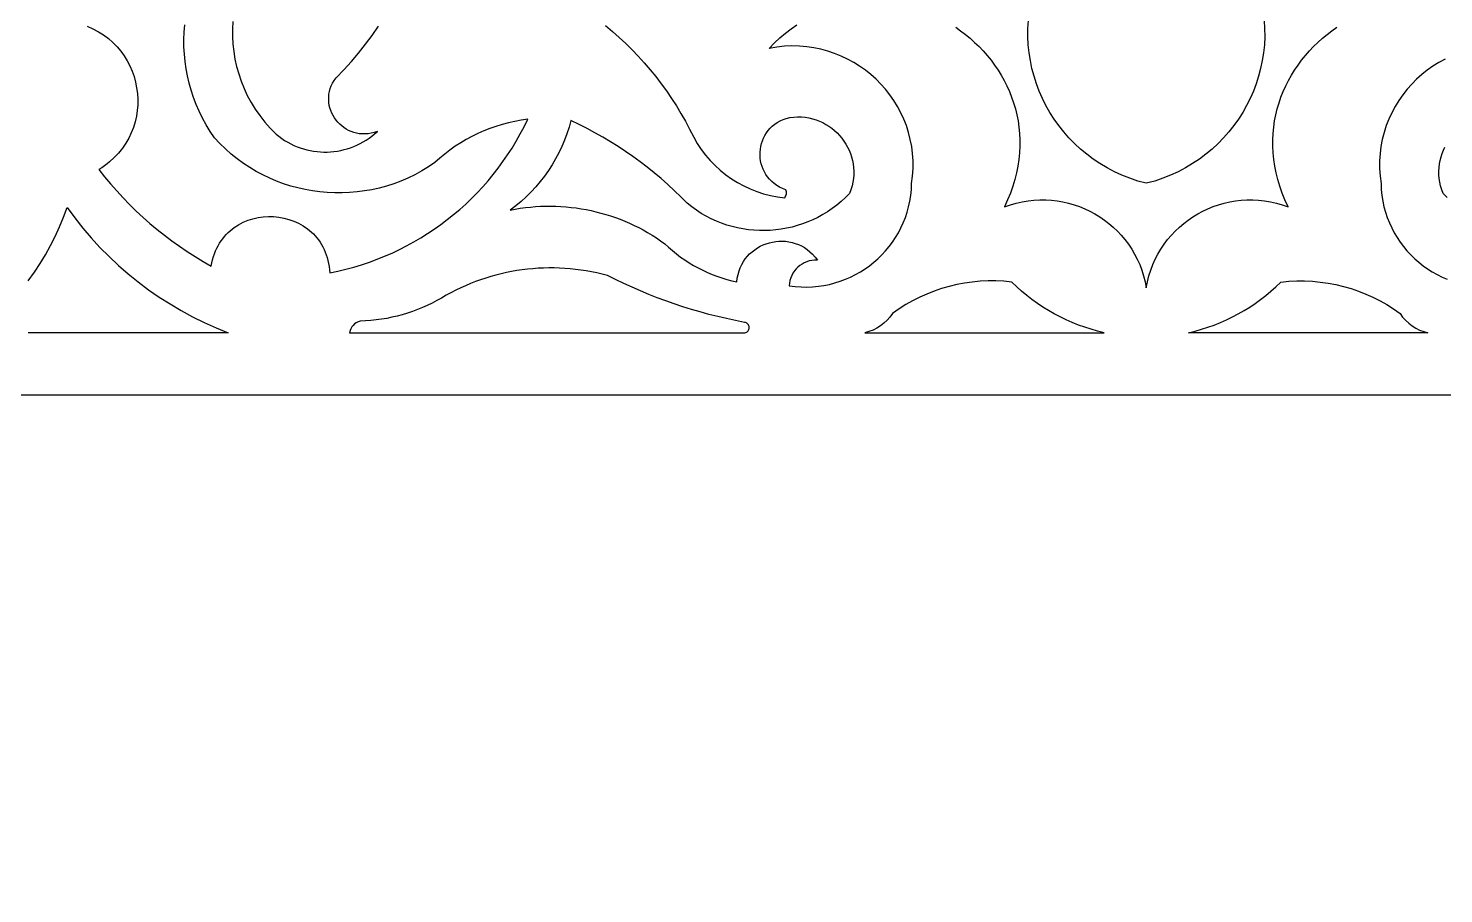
# Model space of a CAD drawing. Extents: x -350 to 350, y -250 to 250.
# Drawn here: x 3.4 to 94.1, y 74 to 129.5 of the extents above; entities that cross this region are included whole.
import ezdxf

# ---------------------------------------------------------------- set-up
doc = ezdxf.new("R2010")
doc.units = 0
doc.layers.add('BITMAP_LAYER', color=18, linetype='CONTINUOUS')
doc.layers.add('LAYER_2', color=174, linetype='CONTINUOUS')

msp = doc.modelspace()

# ---------------------------------------------------------------- linework, layer by layer
at = {"layer": 'BITMAP_LAYER'}
for points in [[(7.144, 129.652), (7.518, 129.488), (7.871, 129.3), (8.201, 129.089), (8.51, 128.856), (8.796, 128.604), (9.059, 128.333), (9.3, 128.046), (9.517, 127.744), (9.71, 127.429), (9.88, 127.101), (10.026, 126.763), (10.148, 126.417), (10.245, 126.063), (10.317, 125.703), (10.365, 125.34), (10.386, 124.974), (10.383, 124.607), (10.353, 124.24), (10.298, 123.876), (10.216, 123.516), (10.108, 123.161), (9.972, 122.813), (9.81, 122.473), (9.62, 122.143), (9.403, 121.825), (9.157, 121.52), (8.884, 121.23), (8.582, 120.957), (8.42, 120.826), (8.252, 120.701), (8.075, 120.58), (7.892, 120.464), (8.263, 119.994), (8.646, 119.535), (9.04, 119.086), (9.445, 118.647), (9.861, 118.219), (10.288, 117.802), (10.725, 117.396), (11.172, 117.002), (11.63, 116.619), (12.098, 116.248), (12.575, 115.888), (13.061, 115.541), (13.557, 115.206), (14.061, 114.883), (14.575, 114.573), (15.097, 114.276), (15.136, 114.483), (15.183, 114.683), (15.239, 114.876), (15.302, 115.061), (15.373, 115.24), (15.452, 115.412), (15.537, 115.576), (15.628, 115.733), (15.727, 115.884), (15.831, 116.027), (15.941, 116.164), (16.056, 116.293), (16.177, 116.416), (16.303, 116.531), (16.433, 116.64), (16.568, 116.742), (16.85, 116.924), (17.146, 117.08), (17.454, 117.208), (17.772, 117.309), (18.097, 117.383), (18.428, 117.43), (18.761, 117.45), (19.095, 117.444), (19.427, 117.411), (19.756, 117.352), (20.078, 117.266), (20.392, 117.155), (20.696, 117.018), (20.987, 116.854), (21.262, 116.665), (21.52, 116.451), (21.642, 116.334), (21.759, 116.211), (21.87, 116.081), (21.975, 115.946), (22.074, 115.804), (22.168, 115.655), (22.254, 115.501), (22.333, 115.34), (22.406, 115.173), (22.471, 115), (22.528, 114.82), (22.577, 114.634), (22.618, 114.443), (22.65, 114.245), (22.674, 114.041), (22.688, 113.831), (23.208, 113.94), (23.723, 114.064), (24.232, 114.203), (24.735, 114.356), (25.233, 114.523), (25.723, 114.705), (26.208, 114.9), (26.685, 115.11), (27.155, 115.332), (27.618, 115.568), (28.073, 115.817), (28.52, 116.078), (28.958, 116.352), (29.389, 116.639), (29.81, 116.938), (30.223, 117.249), (30.626, 117.571), (31.019, 117.905), (31.403, 118.251), (31.777, 118.607), (32.14, 118.975), (32.492, 119.353), (32.834, 119.742), (33.165, 120.141), (33.484, 120.551), (33.791, 120.97), (34.086, 121.399), (34.369, 121.837), (34.64, 122.285), (34.898, 122.742), (35.142, 123.207), (35.374, 123.682), (34.958, 123.623), (34.545, 123.548), (34.137, 123.456), (33.734, 123.349), (33.336, 123.227), (32.944, 123.089), (32.558, 122.936), (32.178, 122.768), (31.805, 122.585), (31.44, 122.388), (31.083, 122.176), (30.734, 121.95), (30.394, 121.71), (30.063, 121.457), (29.742, 121.19), (29.431, 120.91), (29.01, 120.629), (28.581, 120.37), (28.144, 120.133), (27.699, 119.918), (27.248, 119.725), (26.791, 119.554), (26.328, 119.405), (25.861, 119.277), (25.391, 119.171), (24.917, 119.087), (24.442, 119.024), (23.965, 118.982), (23.487, 118.961), (23.01, 118.962), (22.533, 118.984), (22.058, 119.026), (21.586, 119.09), (21.116, 119.174), (20.651, 119.279), (20.19, 119.405), (19.734, 119.551), (19.285, 119.718), (18.842, 119.905), (18.408, 120.113), (17.981, 120.341), (17.564, 120.588), (17.157, 120.856), (16.76, 121.144), (16.375, 121.452), (16.002, 121.779), (15.643, 122.127), (15.296, 122.494), (15.02, 122.907), (14.765, 123.329), (14.532, 123.758), (14.319, 124.195), (14.128, 124.638), (13.958, 125.086), (13.808, 125.54), (13.68, 125.997), (13.573, 126.459), (13.486, 126.923), (13.42, 127.389), (13.375, 127.857), (13.35, 128.326), (13.346, 128.794), (13.362, 129.263), (13.398, 129.729)], [(16.49, 129.962), (16.464, 129.477), (16.463, 128.992), (16.488, 128.506), (16.54, 128.022), (16.618, 127.541), (16.723, 127.063), (16.854, 126.59), (17.012, 126.123), (17.196, 125.663), (17.408, 125.211), (17.646, 124.768), (17.912, 124.336), (18.205, 123.916), (18.525, 123.508), (18.872, 123.115), (19.247, 122.736), (19.427, 122.591), (19.611, 122.456), (19.801, 122.33), (19.995, 122.215), (20.192, 122.109), (20.393, 122.013), (20.598, 121.926), (20.805, 121.85), (21.015, 121.783), (21.228, 121.725), (21.442, 121.678), (21.657, 121.64), (21.874, 121.612), (22.091, 121.594), (22.309, 121.585), (22.527, 121.586), (22.745, 121.597), (22.962, 121.617), (23.178, 121.647), (23.393, 121.687), (23.606, 121.736), (23.817, 121.795), (24.026, 121.863), (24.232, 121.941), (24.435, 122.029), (24.634, 122.126), (24.83, 122.233), (25.022, 122.349), (25.209, 122.475), (25.391, 122.61), (25.568, 122.755), (25.74, 122.91), (25.541, 122.84), (25.344, 122.789), (25.149, 122.756), (24.957, 122.741), (24.769, 122.741), (24.585, 122.758), (24.406, 122.79), (24.232, 122.836), (24.064, 122.895), (23.902, 122.968), (23.748, 123.053), (23.6, 123.149), (23.461, 123.256), (23.33, 123.372), (23.209, 123.498), (23.097, 123.633), (22.996, 123.775), (22.905, 123.925), (22.826, 124.08), (22.759, 124.242), (22.705, 124.408), (22.663, 124.578), (22.636, 124.752), (22.622, 124.929), (22.623, 125.107), (22.64, 125.287), (22.672, 125.467), (22.721, 125.647), (22.787, 125.826), (22.871, 126.003), (22.972, 126.178), (23.093, 126.35), (23.594, 126.861), (24.076, 127.388), (24.539, 127.931), (24.982, 128.49), (25.405, 129.064), (25.808, 129.653)], [(40.362, 129.688), (40.804, 129.317), (41.235, 128.935), (41.655, 128.541), (42.064, 128.137), (42.461, 127.722), (42.846, 127.297), (43.22, 126.862), (43.581, 126.417), (43.93, 125.962), (44.266, 125.498), (44.59, 125.025), (44.901, 124.543), (45.198, 124.053), (45.483, 123.554), (45.753, 123.048), (46.01, 122.533), (46.241, 122.133), (46.494, 121.75), (46.769, 121.386), (47.065, 121.041), (47.381, 120.716), (47.715, 120.411), (48.067, 120.128), (48.435, 119.867), (48.819, 119.628), (49.217, 119.412), (49.628, 119.221), (50.051, 119.055), (50.485, 118.914), (50.93, 118.799), (51.383, 118.712), (51.844, 118.652), (51.882, 118.709), (51.913, 118.77), (51.935, 118.834), (51.95, 118.899), (51.956, 118.966), (51.954, 119.034), (51.943, 119.101), (51.924, 119.167), (51.712, 119.247), (51.516, 119.341), (51.333, 119.447), (51.166, 119.566), (51.013, 119.696), (50.874, 119.836), (50.75, 119.985), (50.64, 120.142), (50.544, 120.307), (50.462, 120.477), (50.395, 120.653), (50.342, 120.832), (50.302, 121.015), (50.277, 121.201), (50.266, 121.387), (50.269, 121.574), (50.285, 121.76), (50.316, 121.944), (50.36, 122.126), (50.418, 122.304), (50.489, 122.477), (50.574, 122.645), (50.673, 122.806), (50.785, 122.96), (50.911, 123.105), (51.05, 123.241), (51.203, 123.366), (51.368, 123.48), (51.547, 123.581), (51.74, 123.669), (51.945, 123.742), (52.163, 123.8), (52.419, 123.828), (52.671, 123.839), (52.919, 123.832), (53.161, 123.809), (53.398, 123.77), (53.629, 123.716), (53.854, 123.647), (54.071, 123.564), (54.282, 123.468), (54.484, 123.359), (54.678, 123.238), (54.864, 123.105), (55.04, 122.961), (55.206, 122.806), (55.363, 122.642), (55.508, 122.469), (55.643, 122.286), (55.765, 122.096), (55.876, 121.899), (55.974, 121.694), (56.059, 121.484), (56.131, 121.268), (56.188, 121.046), (56.232, 120.821), (56.26, 120.591), (56.273, 120.359), (56.269, 120.124), (56.25, 119.886), (56.214, 119.648), (56.16, 119.408), (56.089, 119.168), (55.999, 118.929), (55.736, 118.664), (55.463, 118.414), (55.18, 118.179), (54.889, 117.96), (54.589, 117.757), (54.282, 117.569), (53.968, 117.397), (53.647, 117.241), (53.32, 117.1), (52.989, 116.975), (52.652, 116.866), (52.312, 116.773), (51.968, 116.696), (51.621, 116.634), (51.273, 116.589), (50.922, 116.56), (50.571, 116.546), (50.219, 116.549), (49.867, 116.568), (49.517, 116.603), (49.167, 116.654), (48.82, 116.721), (48.475, 116.805), (48.134, 116.905), (47.796, 117.021), (47.463, 117.154), (47.135, 117.303), (46.812, 117.468), (46.496, 117.65), (46.187, 117.849), (45.885, 118.064), (45.591, 118.296), (45.187, 118.706), (44.775, 119.106), (44.353, 119.497), (43.922, 119.877), (43.483, 120.247), (43.036, 120.607), (42.581, 120.956), (42.117, 121.295), (41.646, 121.623), (41.167, 121.94), (40.68, 122.245), (40.186, 122.54), (39.686, 122.824), (39.178, 123.096), (38.664, 123.356), (38.143, 123.605), (38.025, 123.175), (37.889, 122.753), (37.734, 122.338), (37.562, 121.931), (37.373, 121.533), (37.166, 121.144), (36.943, 120.764), (36.704, 120.394), (36.449, 120.035), (36.178, 119.687), (35.892, 119.351), (35.592, 119.027), (35.276, 118.716), (34.947, 118.417), (34.604, 118.133), (34.247, 117.862), (34.572, 117.924), (34.898, 117.977), (35.224, 118.022), (35.551, 118.057), (35.878, 118.085), (36.204, 118.103), (36.531, 118.113), (36.857, 118.115), (37.183, 118.109), (37.508, 118.093), (37.832, 118.07), (38.155, 118.038), (38.477, 117.998), (38.798, 117.95), (39.117, 117.893), (39.435, 117.828), (39.751, 117.756), (40.065, 117.675), (40.376, 117.586), (40.686, 117.488), (40.993, 117.383), (41.297, 117.27), (41.599, 117.149), (41.898, 117.02), (42.193, 116.884), (42.486, 116.739), (42.774, 116.587), (43.06, 116.426), (43.341, 116.259), (43.619, 116.083), (43.892, 115.9), (44.161, 115.709), (44.403, 115.481), (44.653, 115.262), (44.91, 115.053), (45.174, 114.854), (45.444, 114.664), (45.721, 114.484), (46.004, 114.314), (46.293, 114.154), (46.588, 114.004), (46.887, 113.865), (47.192, 113.737), (47.502, 113.619), (47.816, 113.512), (48.134, 113.416), (48.456, 113.332), (48.781, 113.258), (48.808, 113.502), (48.853, 113.734), (48.916, 113.957), (48.994, 114.168), (49.088, 114.369), (49.197, 114.558), (49.318, 114.735), (49.453, 114.901), (49.598, 115.054), (49.754, 115.195), (49.92, 115.324), (50.095, 115.44), (50.277, 115.542), (50.466, 115.631), (50.66, 115.707), (50.86, 115.768), (51.063, 115.816), (51.27, 115.849), (51.478, 115.867), (51.688, 115.87), (51.897, 115.859), (52.106, 115.831), (52.313, 115.789), (52.517, 115.73), (52.717, 115.655), (52.913, 115.563), (53.103, 115.455), (53.287, 115.329), (53.463, 115.187), (53.631, 115.027), (53.789, 114.849), (53.937, 114.653), (53.759, 114.653), (53.585, 114.635), (53.416, 114.601), (53.254, 114.55), (53.099, 114.485), (52.952, 114.405), (52.813, 114.311), (52.685, 114.206), (52.568, 114.088), (52.462, 113.96), (52.37, 113.821), (52.29, 113.673), (52.226, 113.517), (52.177, 113.354), (52.144, 113.184), (52.129, 113.008), (52.51, 112.96), (52.888, 112.933), (53.263, 112.927), (53.634, 112.941), (54, 112.975), (54.361, 113.029), (54.716, 113.101), (55.065, 113.191), (55.407, 113.299), (55.741, 113.425), (56.067, 113.567), (56.385, 113.726), (56.693, 113.9), (56.991, 114.09), (57.278, 114.294), (57.555, 114.513), (57.819, 114.746), (58.072, 114.992), (58.311, 115.25), (58.537, 115.522), (58.749, 115.805), (58.946, 116.099), (59.127, 116.404), (59.293, 116.72), (59.442, 117.045), (59.574, 117.38), (59.689, 117.723), (59.785, 118.075), (59.863, 118.435), (59.92, 118.802), (59.958, 119.176), (59.975, 119.557), (60.037, 120.047), (60.068, 120.531), (60.068, 121.01), (60.038, 121.481), (59.98, 121.944), (59.893, 122.398), (59.78, 122.842), (59.641, 123.276), (59.476, 123.698), (59.287, 124.107), (59.075, 124.504), (58.84, 124.886), (58.584, 125.253), (58.307, 125.605), (58.011, 125.94), (57.696, 126.257), (57.363, 126.555), (57.013, 126.835), (56.647, 127.094), (56.266, 127.332), (55.871, 127.548), (55.462, 127.741), (55.041, 127.911), (54.609, 128.056), (54.166, 128.176), (53.713, 128.269), (53.251, 128.335), (52.782, 128.374), (52.306, 128.383), (51.824, 128.363), (51.337, 128.312), (50.846, 128.23), (51.186, 128.579), (51.534, 128.905), (51.888, 129.208), (52.249, 129.489), (52.616, 129.747)], [(82.568, 130.027), (82.599, 129.504), (82.602, 128.983), (82.578, 128.466), (82.526, 127.953), (82.447, 127.446), (82.343, 126.944), (82.212, 126.451), (82.057, 125.965), (81.877, 125.489), (81.673, 125.022), (81.445, 124.567), (81.195, 124.124), (80.921, 123.694), (80.626, 123.278), (80.309, 122.877), (79.971, 122.492), (79.613, 122.124), (79.235, 121.773), (78.837, 121.442), (78.42, 121.13), (77.985, 120.839), (77.532, 120.569), (77.061, 120.322), (76.574, 120.099), (76.07, 119.901), (75.551, 119.727), (75.016, 119.581), (74.481, 119.727), (73.961, 119.901), (73.457, 120.099), (72.97, 120.322), (72.499, 120.569), (72.046, 120.839), (71.611, 121.13), (71.194, 121.442), (70.797, 121.773), (70.418, 122.124), (70.06, 122.492), (69.722, 122.877), (69.405, 123.278), (69.11, 123.694), (68.837, 124.124), (68.586, 124.567), (68.358, 125.022), (68.154, 125.489), (67.974, 125.965), (67.819, 126.451), (67.689, 126.944), (67.584, 127.446), (67.505, 127.953), (67.454, 128.466), (67.429, 128.983), (67.432, 129.504), (67.463, 130.027)], [(62.799, 129.584), (63.117, 129.36), (63.427, 129.124), (63.727, 128.876), (64.016, 128.616), (64.295, 128.346), (64.563, 128.064), (64.819, 127.772), (65.063, 127.47), (65.294, 127.158), (65.512, 126.837), (65.716, 126.506), (65.906, 126.167), (66.082, 125.819), (66.242, 125.463), (66.386, 125.1), (66.514, 124.729), (66.625, 124.351), (66.719, 123.966), (66.794, 123.575), (66.852, 123.178), (66.891, 122.775), (66.91, 122.367), (66.91, 121.954), (66.889, 121.536), (66.847, 121.114), (66.784, 120.688), (66.699, 120.259), (66.591, 119.826), (66.461, 119.39), (66.307, 118.952), (66.129, 118.511), (65.926, 118.069), (66.303, 118.2), (66.681, 118.307), (67.06, 118.392), (67.439, 118.454), (67.817, 118.495), (68.194, 118.514), (68.569, 118.512), (68.94, 118.489), (69.308, 118.446), (69.672, 118.384), (70.03, 118.302), (70.383, 118.201), (70.728, 118.082), (71.066, 117.944), (71.396, 117.789), (71.717, 117.617), (72.028, 117.428), (72.329, 117.223), (72.619, 117.002), (72.896, 116.766), (73.161, 116.514), (73.412, 116.248), (73.649, 115.967), (73.871, 115.673), (74.077, 115.366), (74.267, 115.046), (74.439, 114.713), (74.594, 114.368), (74.729, 114.012), (74.845, 113.645), (74.941, 113.267), (75.016, 112.878), (75.09, 113.267), (75.186, 113.645), (75.302, 114.012), (75.438, 114.368), (75.592, 114.713), (75.764, 115.046), (75.954, 115.366), (76.16, 115.673), (76.382, 115.967), (76.619, 116.248), (76.87, 116.514), (77.135, 116.766), (77.413, 117.002), (77.702, 117.223), (78.003, 117.428), (78.314, 117.617), (78.635, 117.789), (78.965, 117.944), (79.303, 118.082), (79.649, 118.201), (80.001, 118.302), (80.359, 118.384), (80.723, 118.446), (81.091, 118.489), (81.463, 118.512), (81.837, 118.514), (82.214, 118.495), (82.592, 118.454), (82.971, 118.392), (83.35, 118.307), (83.728, 118.2), (84.105, 118.069), (83.902, 118.511), (83.724, 118.952), (83.57, 119.39), (83.44, 119.826), (83.332, 120.259), (83.247, 120.688), (83.184, 121.114), (83.142, 121.536), (83.121, 121.954), (83.121, 122.367), (83.14, 122.775), (83.179, 123.178), (83.237, 123.575), (83.313, 123.966), (83.406, 124.351), (83.518, 124.729), (83.645, 125.1), (83.79, 125.463), (83.95, 125.819), (84.125, 126.167), (84.315, 126.506), (84.519, 126.837), (84.737, 127.158), (84.968, 127.47), (85.212, 127.772), (85.468, 128.064), (85.736, 128.346), (86.015, 128.616), (86.305, 128.876), (86.604, 129.124), (86.914, 129.36), (87.232, 129.584)], [(94.161, 127.548), (93.765, 127.332), (93.384, 127.094), (93.018, 126.835), (92.668, 126.555), (92.335, 126.257), (92.02, 125.94), (91.724, 125.605), (91.447, 125.253), (91.191, 124.886), (90.956, 124.504), (90.744, 124.107), (90.555, 123.698), (90.391, 123.276), (90.251, 122.842), (90.138, 122.398), (90.051, 121.944), (89.993, 121.481), (89.963, 121.01), (89.963, 120.531), (89.994, 120.047), (90.056, 119.557), (90.073, 119.176), (90.111, 118.802), (90.169, 118.435), (90.246, 118.075), (90.342, 117.723), (90.457, 117.38), (90.589, 117.045), (90.738, 116.72), (90.904, 116.404), (91.086, 116.099), (91.283, 115.805), (91.494, 115.522), (91.72, 115.25), (91.96, 114.992), (92.212, 114.746), (92.476, 114.513), (92.753, 114.294), (93.04, 114.09), (93.338, 113.9), (93.646, 113.726), (93.964, 113.567), (94.29, 113.425)], [(94.295, 118.664), (94.032, 118.929), (93.942, 119.168), (93.871, 119.408), (93.818, 119.648), (93.781, 119.886), (93.762, 120.124), (93.759, 120.359), (93.771, 120.591), (93.8, 120.821), (93.843, 121.046), (93.9, 121.268), (93.972, 121.484), (94.057, 121.694), (94.155, 121.899)], [(3.374, 113.335), (3.764, 113.877), (4.132, 114.433), (4.478, 115.002), (4.801, 115.584), (5.1, 116.179), (5.376, 116.784), (5.628, 117.4), (5.856, 118.026), (6.349, 117.356), (6.865, 116.706), (7.405, 116.076), (7.966, 115.468), (8.548, 114.881), (9.152, 114.316), (9.775, 113.774), (10.418, 113.256), (11.08, 112.76), (11.759, 112.29), (12.456, 111.843), (13.17, 111.422), (13.9, 111.027), (14.645, 110.658), (15.406, 110.316), (16.18, 110.001), (3.374, 110.001)]]:
    msp.add_lwpolyline(points, dxfattribs=at)
for points in [[(49.299, 110), (49.36, 110.017), (49.414, 110.045), (49.459, 110.081), (49.497, 110.124), (49.526, 110.172), (49.547, 110.225), (49.559, 110.281), (49.563, 110.338), (49.558, 110.394), (49.544, 110.449), (49.521, 110.501), (49.489, 110.549), (49.447, 110.59), (49.396, 110.624), (49.335, 110.649), (49.265, 110.664), (48.693, 110.778), (48.123, 110.901), (47.557, 111.034), (46.992, 111.177), (46.431, 111.331), (45.873, 111.494), (45.318, 111.667), (44.766, 111.85), (44.218, 112.043), (43.673, 112.245), (43.132, 112.457), (42.594, 112.679), (42.061, 112.91), (41.531, 113.151), (41.006, 113.402), (40.485, 113.662), (40.148, 113.75), (39.809, 113.83), (39.469, 113.9), (39.128, 113.962), (38.786, 114.016), (38.444, 114.06), (38.101, 114.096), (37.758, 114.123), (37.414, 114.141), (37.071, 114.151), (36.728, 114.152), (36.385, 114.145), (36.043, 114.129), (35.701, 114.104), (35.36, 114.071), (35.02, 114.029), (34.682, 113.979), (34.344, 113.921), (34.008, 113.854), (33.674, 113.778), (33.342, 113.694), (33.012, 113.602), (32.683, 113.501), (32.357, 113.392), (32.034, 113.275), (31.713, 113.15), (31.396, 113.016), (31.081, 112.874), (30.769, 112.724), (30.46, 112.565), (30.156, 112.399), (29.854, 112.224), (29.555, 112.055), (29.25, 111.897), (28.941, 111.748), (28.628, 111.609), (28.311, 111.48), (27.991, 111.361), (27.667, 111.253), (27.339, 111.154), (27.009, 111.066), (26.676, 110.988), (26.341, 110.92), (26.003, 110.863), (25.664, 110.817), (25.323, 110.781), (24.98, 110.756), (24.636, 110.741), (24.51, 110.698), (24.392, 110.637), (24.286, 110.56), (24.192, 110.47), (24.111, 110.367), (24.046, 110.254), (23.997, 110.132), (23.966, 110.002)], [(72.307, 110.001), (71.89, 110.103), (71.477, 110.219), (71.069, 110.35), (70.667, 110.494), (70.27, 110.652), (69.88, 110.824), (69.497, 111.009), (69.12, 111.208), (68.751, 111.419), (68.389, 111.644), (68.035, 111.881), (67.69, 112.13), (67.353, 112.392), (67.026, 112.665), (66.708, 112.951), (66.399, 113.248), (65.89, 113.296), (65.381, 113.319), (64.874, 113.319), (64.368, 113.295), (63.865, 113.248), (63.366, 113.177), (62.871, 113.083), (62.382, 112.966), (61.898, 112.827), (61.421, 112.666), (60.952, 112.482), (60.492, 112.276), (60.041, 112.048), (59.6, 111.799), (59.17, 111.528), (58.751, 111.237), (58.589, 111.007), (58.406, 110.797), (58.204, 110.607), (57.985, 110.439), (57.75, 110.293), (57.502, 110.171), (57.241, 110.073), (56.971, 110.001)], [(77.724, 110.001), (78.142, 110.103), (78.555, 110.219), (78.962, 110.35), (79.365, 110.494), (79.761, 110.652), (80.151, 110.824), (80.535, 111.009), (80.911, 111.208), (81.28, 111.419), (81.642, 111.644), (81.996, 111.881), (82.341, 112.13), (82.678, 112.392), (83.005, 112.665), (83.324, 112.951), (83.632, 113.248), (84.141, 113.296), (84.65, 113.319), (85.158, 113.319), (85.663, 113.295), (86.166, 113.248), (86.665, 113.177), (87.16, 113.083), (87.65, 112.966), (88.133, 112.827), (88.61, 112.666), (89.079, 112.482), (89.539, 112.276), (89.99, 112.048), (90.431, 111.799), (90.861, 111.528), (91.28, 111.237), (91.442, 111.007), (91.625, 110.797), (91.827, 110.607), (92.047, 110.439), (92.281, 110.293), (92.53, 110.171), (92.79, 110.073), (93.06, 110.001)]]:
    msp.add_lwpolyline(points, close=True, dxfattribs=at)
at = {"layer": 'LAYER_2'}
msp.add_lwpolyline([(-206, 40.353), (-206, -106), (206, -106), (206, 106), (-140.353, 106)], close=True, dxfattribs=at)

doc.saveas('drawing.dxf')
